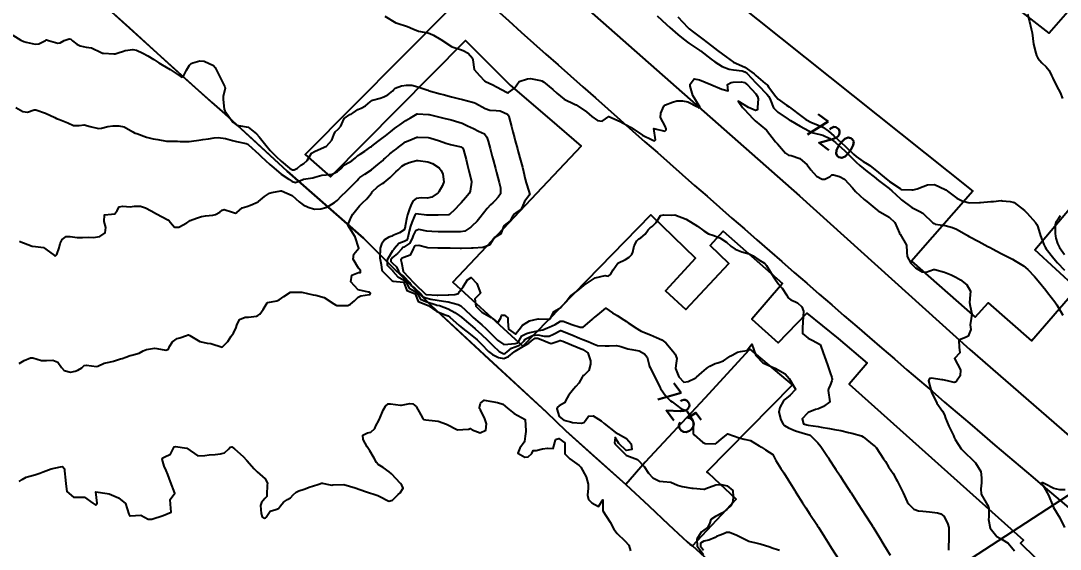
# Model space of a CAD drawing. Header units: metres. Extents: x 286371 to 293043, y 7462578 to 7466404.
# Drawn here: x 290455.2 to 290639.6, y 7463361.3 to 7463455.1 of the extents above; entities that cross this region are included whole.
import ezdxf
from ezdxf.enums import TextEntityAlignment as Align

# ---------------------------------------------------------------- set-up
doc = ezdxf.new("R2010")
doc.units = ezdxf.units.M
doc.header["$MEASUREMENT"] = 0
doc.linetypes.add('CONTINUO', pattern=[0])
for name, color, linetype in [('Cemitério', 206, 'Continuous'), ('Cotas', 45, 'Continuous'), ('Curvas de Nivel 1m', 11, 'Continuous'), ('Curvas de Nivel 5m', 15, 'Continuous'), ('Edificações', 30, 'Continuous'), ('TEXTO', 45, 'Continuous'), ('Vias primárias', 230, 'Continuous')]:
    doc.layers.add(name, color=color, linetype=linetype)
doc.styles.add('Style-STANDARD', font='STANDARD.shx')

msp = doc.modelspace()

# ---------------------------------------------------------------- linework, layer by layer
at = {"layer": 'Cemitério'}
msp.add_lwpolyline([(290468.84, 7463458.88), (290474.42, 7463453.8), (290480, 7463448.73), (290480, 7463448.73), (290483.34, 7463445.71), (290486.68, 7463442.7), (290489.01, 7463440.63), (290491.34, 7463438.57), (290496.9, 7463433.46), (290502.45, 7463428.34), (290509.21, 7463422.42), (290515.97, 7463416.5), (290528.04, 7463404.46), (290538.24, 7463395.02), (290548.44, 7463385.59), (290550.17, 7463383.93), (290551.9, 7463382.26), (290557.21, 7463377.51), (290562.52, 7463372.75), (290566.59, 7463368.98), (290570.13, 7463365.66), (290572.66, 7463363.3), (290573.43, 7463362.58), (290573.88, 7463362.16), (290574.35, 7463361.86), (290582.63, 7463354.27)], dxfattribs=at)
at = {"layer": 'Curvas de Nivel 1m', "flags": 128}
for points, elevation in [([(290519.79, 7463455.87), (290521.69, 7463454.72), (290521.77, 7463454.68), (290521.94, 7463454.63), (290523.76, 7463454.04), (290524.74, 7463453.61), (290525.75, 7463453.22), (290527.39, 7463452.9), (290527.74, 7463452.82), (290528.37, 7463452.53), (290529.72, 7463451.71), (290531.61, 7463450.49), (290531.7, 7463450.44), (290533.18, 7463449.94), (290533.69, 7463449.77), (290534.58, 7463449.33), (290535.31, 7463448.42), (290535.4, 7463448.15), (290535.64, 7463446.41), (290536.54, 7463445.32), (290537.43, 7463444.39), (290537.55, 7463444.32), (290537.61, 7463444.3), (290538.95, 7463443.72), (290539.6, 7463443.33), (290541.47, 7463442.33), (290541.58, 7463442.29), (290541.61, 7463442.29), (290541.7, 7463442.32), (290542.79, 7463443.11), (290543.61, 7463444.29), (290545.11, 7463444.78), (290545.62, 7463444.82), (290547.4, 7463444.45), (290547.62, 7463444.39), (290547.94, 7463444.23), (290549.59, 7463442.89), (290550.3, 7463442.19), (290551.57, 7463441.17), (290553.43, 7463440.27), (290553.56, 7463440.22), (290553.72, 7463440.14), (290555.54, 7463438.91), (290556.48, 7463438.1), (290557.5, 7463437.39), (290558.32, 7463437.26), (290559.51, 7463438.05), (290561.5, 7463437.19), (290563.23, 7463436.26), (290563.49, 7463436.11), (290563.65, 7463435.99), (290565.47, 7463434.78), (290567.21, 7463433.94), (290567.45, 7463433.82), (290567.65, 7463433.73), (290567.8, 7463433.93), (290567.48, 7463435.93), (290569.48, 7463435.45), (290569.69, 7463435.69), (290569.67, 7463435.9), (290569.49, 7463436.38), (290568.71, 7463437.92), (290568.77, 7463438.67), (290569.25, 7463439.91), (290569.37, 7463440.08), (290569.55, 7463440.15), (290570.81, 7463440.63), (290571.56, 7463440.88), (290572.59, 7463440.88), (290573.56, 7463440.65), (290575.25, 7463439.81), (290575.41, 7463439.67), (290575.54, 7463439.6), (290575.65, 7463439.7), (290575.64, 7463439.8), (290575.55, 7463439.96), (290574.44, 7463441.82), (290573.96, 7463443.47), (290573.97, 7463443.83), (290574.69, 7463444.74), (290575.62, 7463444.58), (290577.6, 7463443.77), (290579.59, 7463442.91), (290580.7, 7463442.62), (290580.58, 7463443.73), (290581.23, 7463444.1), (290581.61, 7463444.15), (290583.06, 7463444.24), (290583.61, 7463444.11), (290584.14, 7463443.68), (290585.58, 7463442.11), (290585.91, 7463441.65), (290585.99, 7463441.22), (290585.89, 7463439.65), (290585.91, 7463439.28), (290585.54, 7463439.11), (290584.3, 7463439.67), (290583.55, 7463440.15), (290582.46, 7463440.8), (290583.24, 7463439.69), (290583.54, 7463439.37), (290585.15, 7463437.66), (290585.51, 7463437.33), (290587.48, 7463435.62), (290589.12, 7463433.6), (290589.45, 7463433.2), (290590.88, 7463431.57), (290591.42, 7463431.22), (290591.85, 7463431.12), (290593.41, 7463430.64), (290594.7, 7463429.51), (290595.38, 7463428.6), (290596.35, 7463427.49), (290597.35, 7463426.94), (290597.86, 7463426.95), (290598.77, 7463427.45), (290599.1, 7463427.71), (290599.36, 7463427.72), (290600.48, 7463427.43), (290601.35, 7463426.92), (290602.74, 7463425.39), (290603.31, 7463424.76), (290604.84, 7463423.36), (290605.29, 7463422.98), (290607.07, 7463421.52), (290607.26, 7463421.37), (290607.33, 7463421.32), (290609.25, 7463420.21), (290610.28, 7463419.28), (290611.1, 7463417.37), (290611.13, 7463417.27), (290611.2, 7463417.16), (290612.35, 7463415.25), (290612.39, 7463414.02), (290612.48, 7463413.24), (290613.13, 7463412.04), (290613.93, 7463411.22), (290615.1, 7463410.53), (290615.86, 7463410.43), (290617.11, 7463410.91), (290617.35, 7463410.93), (290619.1, 7463410.44), (290620.27, 7463409.96), (290621.09, 7463409.55), (290621.91, 7463409.1), (290623.06, 7463408.18), (290623.68, 7463407.07), (290623.67, 7463406.44), (290623.52, 7463405.08), (290623.66, 7463404.42), (290623.97, 7463403.07), (290623.81, 7463402.24), (290623.65, 7463401.07), (290623.76, 7463400.26), (290623.3, 7463399.08), (290623.07, 7463398.94), (290622.92, 7463398.9), (290621.65, 7463398.36), (290621.72, 7463397.1), (290621.83, 7463396.15), (290620.86, 7463395.11), (290621.9, 7463393.1), (290621.85, 7463392.07), (290621.19, 7463391.11), (290620.99, 7463390.92), (290620.8, 7463390.87), (290619.64, 7463391.13), (290618.81, 7463391.31), (290618.61, 7463391.34), (290616.81, 7463391.6), (290616.41, 7463391.58), (290616.25, 7463391.18), (290616.77, 7463389.17), (290617.73, 7463387.16), (290618.72, 7463385.74), (290619.06, 7463385.14), (290619.29, 7463384.55), (290619.86, 7463383.13), (290620.66, 7463381.43), (290620.82, 7463381.11), (290621.01, 7463380.75), (290622.07, 7463379.09), (290622.62, 7463378.49), (290624.13, 7463377.06), (290624.58, 7463376.59), (290625.53, 7463375.04), (290625.63, 7463373.95), (290625.63, 7463373.04), (290625.55, 7463372), (290625.61, 7463371.04), (290626.47, 7463369.52), (290626.8, 7463369.02), (290626.98, 7463368.49), (290626.93, 7463367.02), (290626.89, 7463366.56), (290627.17, 7463365.01), (290628.38, 7463363.54), (290629.33, 7463362.98), (290630.36, 7463362.31), (290631.49, 7463360.95)], 722), ([(290568.09, 7463455.92), (290569.77, 7463454.39), (290570.35, 7463453.89), (290571.75, 7463452.64), (290572.68, 7463451.85), (290573.72, 7463451.09), (290575.67, 7463449.8), (290575.7, 7463449.78), (290575.79, 7463449.72), (290577.67, 7463448.25), (290578.3, 7463447.76), (290579.65, 7463446.93), (290580.88, 7463446.49), (290581.64, 7463446.34), (290583.18, 7463446.16), (290583.64, 7463445.99), (290584.05, 7463445.68), (290585.61, 7463444.06), (290586.01, 7463443.65), (290587.58, 7463442.02), (290587.9, 7463441.62), (290588.23, 7463440.95), (290588.77, 7463439.61), (290589.53, 7463438.83), (290591.36, 7463437.57), (290591.51, 7463437.47), (290591.73, 7463437.34), (290593.5, 7463436.34), (290595.02, 7463435.51), (290595.48, 7463435.29), (290595.8, 7463435.18), (290597.47, 7463434.73), (290598.74, 7463434.18), (290599.46, 7463433.69), (290599.76, 7463433.44), (290601.43, 7463431.98), (290602.02, 7463431.41), (290603.39, 7463429.99), (290604.07, 7463429.37), (290605.37, 7463428.33), (290606.6, 7463427.34), (290607.35, 7463426.73), (290609.28, 7463425.3), (290609.32, 7463425.26), (290609.73, 7463424.88), (290611.3, 7463423.43), (290611.48, 7463423.26), (290613.27, 7463421.89), (290614.73, 7463421.21), (290615.26, 7463420.94), (290617.03, 7463419.18), (290617.23, 7463419.05), (290617.41, 7463418.99), (290619.23, 7463418.73), (290620.48, 7463418.38), (290621.22, 7463418.06), (290622.97, 7463417.08), (290623.11, 7463416.98), (290623.2, 7463416.93), (290623.49, 7463416.78), (290625.19, 7463415.87), (290626.77, 7463415.02), (290627.17, 7463414.8), (290627.62, 7463414.56), (290629.16, 7463413.74), (290630.68, 7463412.96), (290631.13, 7463412.72), (290631.62, 7463412.46), (290633.11, 7463411.54), (290633.89, 7463410.91), (290635.09, 7463409.67), (290635.72, 7463408.88), (290637.05, 7463407.26), (290637.39, 7463406.86), (290638.69, 7463405.16), (290638.91, 7463404.84), (290639.01, 7463404.63), (290640.1, 7463402.82)], 721), ([(290633.8, 7463456.25), (290634.19, 7463454.91), (290634.49, 7463453.64), (290634.62, 7463452.91), (290634.74, 7463451.9), (290634.9, 7463450.9), (290635.3, 7463449.3), (290635.42, 7463448.9), (290635.68, 7463448.43), (290636.37, 7463447.59), (290637.12, 7463446.87), (290637.64, 7463446.21), (290638.09, 7463445.32), (290638.31, 7463444.85), (290638.76, 7463443.99), (290639.35, 7463442.84), (290639.59, 7463442.33), (290640.03, 7463441.29)], 719), ([(290453.74, 7463452.48), (290455.17, 7463451.65), (290455.72, 7463451.4), (290456.1, 7463451.26), (290457.71, 7463450.89), (290458.37, 7463450.95), (290459.52, 7463451.59), (290459.64, 7463451.67), (290459.73, 7463451.68), (290460.09, 7463451.58), (290461.71, 7463451.07), (290462.11, 7463451.15), (290462.85, 7463451.54), (290463.73, 7463451.86), (290464.02, 7463451.81), (290464.35, 7463451.51), (290465.11, 7463450.9), (290465.7, 7463450.61), (290466.77, 7463450.39), (290467.7, 7463450.27), (290469.42, 7463449.43), (290469.68, 7463449.32), (290469.81, 7463449.3), (290471.68, 7463449.18), (290471.88, 7463449.19), (290472.45, 7463449.38), (290473.37, 7463449.69), (290473.69, 7463449.78), (290475.05, 7463449.99), (290475.69, 7463449.83), (290476.79, 7463449.32), (290477.68, 7463448.84), (290478.78, 7463448.17), (290479.66, 7463447.62), (290480.24, 7463447.27), (290481.64, 7463446.41), (290483.45, 7463445.22), (290483.62, 7463445.11), (290483.79, 7463445.05), (290484, 7463445.21), (290484.57, 7463446.27), (290485.12, 7463447.19), (290485.39, 7463447.46), (290485.66, 7463447.6), (290486.9, 7463447.93), (290487.67, 7463447.91), (290489.36, 7463447.13), (290489.65, 7463446.77), (290490.5, 7463445.11), (290491.38, 7463443.32), (290491.42, 7463443.1), (290491.04, 7463441.64), (290491.04, 7463441.1), (290491.26, 7463439.38), (290491.37, 7463439.1), (290491.53, 7463438.84), (290492.81, 7463437.07), (290493.5, 7463436.55), (290494.16, 7463436.39), (290495.49, 7463436.17), (290497, 7463435.01), (290497.46, 7463434.46), (290498.64, 7463432.99), (290499.42, 7463432.05), (290500.47, 7463430.96), (290501.39, 7463430.15), (290502.86, 7463428.92), (290503.37, 7463428.61), (290503.68, 7463428.59), (290504.24, 7463428.9), (290504.85, 7463429.43), (290505.39, 7463429.75), (290505.99, 7463430.28), (290506.33, 7463430.87), (290506.73, 7463431.55), (290507.42, 7463431.93), (290509.43, 7463432.81), (290510.37, 7463433.88), (290510.73, 7463434.8), (290510.93, 7463435.33), (290511.48, 7463435.82), (290511.94, 7463436.33), (290512.1, 7463436.78), (290512.54, 7463437.73), (290513.52, 7463438.41), (290513.76, 7463438.51), (290514.15, 7463438.75), (290514.96, 7463439.3), (290515.54, 7463439.57), (290516.31, 7463439.95), (290517.17, 7463440.7), (290517.37, 7463440.89), (290517.56, 7463440.97), (290518.91, 7463441.33), (290519.57, 7463441.55), (290520.3, 7463441.93), (290521.18, 7463442.64), (290521.36, 7463442.86), (290521.59, 7463443.08), (290522.71, 7463443.5), (290523.6, 7463443.66), (290524.57, 7463443.61), (290525.6, 7463443.36), (290527.42, 7463442.72), (290527.59, 7463442.64), (290527.88, 7463442.54), (290529.58, 7463442.1), (290530.12, 7463441.96), (290531.57, 7463441.59), (290532.75, 7463441.28), (290533.56, 7463441.08), (290535.34, 7463440.64), (290535.56, 7463440.57), (290535.85, 7463440.42), (290537.54, 7463439.49), (290538.38, 7463439.22), (290539.54, 7463439.14), (290540.23, 7463439.05), (290541.53, 7463438.48), (290541.67, 7463438.32), (290541.78, 7463438.06), (290542.23, 7463436.31), (290542.49, 7463435.33), (290542.75, 7463434.31), (290542.9, 7463433.75), (290543.29, 7463432.31), (290543.42, 7463431.81), (290543.85, 7463430.3), (290544.17, 7463429.08), (290544.35, 7463428.29), (290544.68, 7463426.95), (290544.86, 7463426.28), (290545.31, 7463424.8), (290545.46, 7463424.42), (290545.47, 7463424.27), (290545.43, 7463424.15), (290545.3, 7463424.01), (290544.56, 7463423.01), (290544.25, 7463422.29), (290543.96, 7463421.6), (290543.26, 7463421.13), (290542.76, 7463420.8), (290542.42, 7463420.32), (290542.01, 7463419.55), (290541.22, 7463418.97), (290540.9, 7463418.66), (290540.77, 7463418.34), (290540.33, 7463417.22), (290539.19, 7463416.51), (290539.1, 7463416.46), (290539.03, 7463416.37), (290538.32, 7463415.23), (290537.16, 7463414.8), (290535.45, 7463414.72), (290535.16, 7463414.7), (290533.36, 7463414.65), (290533.16, 7463414.66), (290531.36, 7463414.68), (290531.16, 7463414.69), (290529.36, 7463414.71), (290529.16, 7463414.72), (290527.39, 7463414.77), (290527.16, 7463414.8), (290525.77, 7463415.17), (290525.16, 7463415.09), (290524.92, 7463414.82), (290524.78, 7463414.58), (290524.25, 7463413.48), (290523.13, 7463413.06), (290522.83, 7463412.91), (290522.6, 7463412.61), (290522.69, 7463412.18), (290523.01, 7463410.61), (290523.04, 7463410.55), (290523.09, 7463410.5), (290524.84, 7463408.58), (290524.95, 7463408.46), (290525.06, 7463408.35), (290526.98, 7463406.55), (290527.01, 7463406.52), (290527.03, 7463406.51), (290527.08, 7463406.5), (290529.03, 7463406.38), (290529.17, 7463406.38), (290531.03, 7463406.39), (290531.13, 7463406.39), (290532.21, 7463406.47), (290532.81, 7463406.68), (290533.04, 7463406.99), (290533.68, 7463407.82), (290534.03, 7463408.44), (290534.41, 7463409.1), (290535.08, 7463409.48), (290536.11, 7463408.41), (290536.71, 7463406.73), (290536.42, 7463406.4), (290535.75, 7463405.69), (290535.94, 7463404.41), (290536.99, 7463403.32), (290538.62, 7463402.37), (290538.97, 7463402.14), (290539.84, 7463401.47), (290540.35, 7463402.34), (290540.49, 7463402.83), (290540.98, 7463402.82), (290541.62, 7463402.32), (290541.62, 7463401.66), (290541.73, 7463400.32), (290542.93, 7463399.45), (290543.32, 7463399.92), (290543.6, 7463400.29), (290544.18, 7463401.06), (290544.96, 7463401.5), (290545.45, 7463401.79), (290546.97, 7463402.18), (290547.03, 7463402.18), (290548.97, 7463402.09), (290549.06, 7463402.12), (290549.14, 7463402.21), (290549.75, 7463403.45), (290551, 7463404.18), (290551.93, 7463405.26), (290552.68, 7463406.16), (290552.84, 7463406.35), (290553.04, 7463406.5), (290554.01, 7463407.18), (290555.06, 7463408.05), (290555.1, 7463408.08), (290555.15, 7463408.12), (290557.08, 7463409.42), (290558.87, 7463409.84), (290559.09, 7463409.79), (290559.42, 7463409.72), (290559.84, 7463410.04), (290560.3, 7463410.84), (290561.12, 7463412.02), (290562.47, 7463412.67), (290563.14, 7463413.09), (290563.59, 7463413.55), (290563.75, 7463413.99), (290564.03, 7463415.12), (290564.46, 7463415.98), (290564.83, 7463416.33), (290565.19, 7463416.56), (290565.95, 7463417.21), (290566.51, 7463417.95), (290566.87, 7463418.29), (290567.22, 7463418.57), (290567.93, 7463419.23), (290568.32, 7463419.92), (290568.69, 7463420.47), (290569.25, 7463420.59), (290570.57, 7463420.57), (290571.25, 7463420.6), (290573.24, 7463419.84), (290575.23, 7463418.6), (290576.36, 7463417.8), (290577.2, 7463417.27), (290577.99, 7463416.99), (290579.19, 7463416.53), (290580.39, 7463415.74), (290581.16, 7463415.06), (290581.96, 7463414.52), (290583.15, 7463414.06), (290584.45, 7463413.67), (290585.14, 7463413.34), (290586.12, 7463412.64), (290587.12, 7463412.02), (290587.34, 7463411.85), (290587.51, 7463411.63), (290588.17, 7463410.55), (290588.73, 7463409.61), (290589.08, 7463409.07), (290589.71, 7463408.24), (290590.27, 7463407.59), (290591.04, 7463406.42), (290591.36, 7463405.9), (290591.83, 7463405.56), (290592.66, 7463405.19), (290593.02, 7463404.98), (290593.77, 7463404.3), (290594.07, 7463403.52), (290594.02, 7463402.56), (290593.95, 7463401.53), (290593.87, 7463400.61), (290593.91, 7463399.53), (290594.92, 7463398.71), (290595.71, 7463398.29), (290596.91, 7463397.66), (290597.01, 7463397.58), (290597.07, 7463397.48), (290597.55, 7463396.14), (290597.79, 7463395.47), (290598.31, 7463393.99), (290598.5, 7463393.46), (290598.82, 7463392.58), (290599.12, 7463391.76), (290599.17, 7463391.45), (290599.09, 7463391.16), (290598.79, 7463390.39), (290598.51, 7463389.73), (290598.45, 7463389.46), (290598.74, 7463387.45), (290597.61, 7463386.59), (290596.72, 7463386.21), (290596.18, 7463386.04), (290594.9, 7463385.51), (290594.79, 7463385.44), (290594.71, 7463385.35), (290593.84, 7463384.39), (290594.09, 7463383.52), (290594.68, 7463383.35), (290594.88, 7463383.31), (290596.68, 7463383.02), (290597.22, 7463382.94), (290598.67, 7463382.7), (290599.57, 7463382.54), (290600.67, 7463382.32), (290602.06, 7463382.01), (290602.66, 7463381.86), (290604.33, 7463381.37), (290604.65, 7463381.21), (290605.32, 7463380.68), (290606.63, 7463379.62), (290606.79, 7463379.49), (290606.96, 7463379.33), (290607.62, 7463378.33), (290608.29, 7463377.31), (290608.59, 7463376.83), (290609.17, 7463375.89), (290609.56, 7463375.28), (290609.96, 7463374.68), (290610.54, 7463373.72), (290610.7, 7463373.43), (290610.77, 7463373.27), (290611.35, 7463372.09), (290611.73, 7463371.25), (290612.47, 7463369.67), (290612.73, 7463369.24), (290613.62, 7463368.39), (290614.45, 7463368.08), (290615.25, 7463368), (290616.45, 7463367.91), (290617.87, 7463367.73), (290618.44, 7463367.57), (290619, 7463367.14), (290619.65, 7463365.89), (290619.83, 7463365.12), (290619.88, 7463363.63), (290619.87, 7463363.12), (290619.82, 7463361.65), (290619.78, 7463361.12)], 723), ([(290454.27, 7463439.66), (290455.52, 7463438.98), (290456.34, 7463438.82), (290457.53, 7463439.28), (290457.85, 7463439.28), (290459.52, 7463438.65), (290461.18, 7463437.89), (290461.51, 7463437.73), (290462.01, 7463437.55), (290463.5, 7463436.93), (290464.52, 7463436.48), (290465.49, 7463436.46), (290466.38, 7463436.6), (290467.49, 7463436.28), (290468.96, 7463435.97), (290469.48, 7463436.02), (290470.61, 7463436.3), (290471.49, 7463436.4), (290472.55, 7463436.44), (290473.49, 7463436.23), (290475.03, 7463435.34), (290475.32, 7463435.19), (290475.47, 7463435.14), (290475.73, 7463435.07), (290477.46, 7463434.41), (290478.63, 7463434.12), (290479.45, 7463433.96), (290480.99, 7463433.71), (290481.45, 7463433.7), (290482.98, 7463433.7), (290483.45, 7463433.66), (290485.01, 7463433.63), (290485.45, 7463433.69), (290486.73, 7463433.89), (290487.46, 7463434.01), (290488.48, 7463434.12), (290489.46, 7463434.27), (290490.21, 7463434.36), (290491.46, 7463434.16), (290492.71, 7463433.81), (290493.45, 7463433.64), (290495.18, 7463433.3), (290495.44, 7463433.16), (290495.58, 7463433.03), (290497.41, 7463431.4), (290497.83, 7463431), (290499.38, 7463429.54), (290500.04, 7463428.96), (290501.36, 7463427.85), (290502.72, 7463426.92), (290503.34, 7463426.56), (290503.92, 7463426.33), (290505.21, 7463426.89), (290505.31, 7463426.92), (290505.34, 7463426.92), (290507, 7463427.21), (290507.35, 7463427.33), (290508.56, 7463427.63), (290509.36, 7463427.7), (290510.41, 7463427.85), (290511.37, 7463428.28), (290511.93, 7463428.78), (290512.63, 7463429.52), (290513.39, 7463429.93), (290513.92, 7463430.23), (290514.54, 7463430.74), (290514.99, 7463431.15), (290515.41, 7463431.37), (290516.24, 7463431.89), (290517.28, 7463432.7), (290517.37, 7463432.77), (290517.44, 7463432.82), (290518.5, 7463433.63), (290519.46, 7463434.33), (290519.65, 7463434.47), (290519.89, 7463434.66), (290520.75, 7463435.37), (290521.48, 7463435.96), (290521.88, 7463436.24), (290522.42, 7463436.62), (290523.05, 7463437.07), (290523.51, 7463437.36), (290524.29, 7463437.81), (290525.52, 7463438.52), (290525.56, 7463438.53), (290527.52, 7463438.45), (290527.63, 7463438.44), (290529.52, 7463437.97), (290530.22, 7463437.8), (290531.51, 7463437.46), (290532.88, 7463437.08), (290533.5, 7463436.87), (290534.45, 7463436.44), (290535.49, 7463435.92), (290536.4, 7463435.49), (290537.47, 7463434.98), (290537.89, 7463434.39), (290538.12, 7463433.72), (290538.46, 7463432.38), (290538.82, 7463430.97), (290538.98, 7463430.37), (290539.38, 7463428.87), (290539.52, 7463428.36), (290539.57, 7463428.16), (290540.05, 7463426.35), (290540.28, 7463425.39), (290540.27, 7463424.35), (290539.9, 7463423.75), (290539.29, 7463423.12), (290538.9, 7463422.75), (290538.53, 7463422.38), (290537.92, 7463421.73), (290537.25, 7463420.94), (290537.01, 7463420.64), (290536.83, 7463420.4), (290536.12, 7463419.52), (290535.22, 7463418.6), (290535.13, 7463418.52), (290535.03, 7463418.43), (290533.93, 7463417.72), (290533.2, 7463417.58), (290532.09, 7463417.58), (290531.2, 7463417.59), (290530.1, 7463417.6), (290529.2, 7463417.62), (290528.08, 7463417.65), (290527.2, 7463417.72), (290525.78, 7463417.99), (290525.2, 7463417.77), (290524.81, 7463416.96), (290524.7, 7463416.58), (290524.17, 7463415.58), (290523.16, 7463414.89), (290522.97, 7463414.79), (290522.79, 7463414.61), (290522.01, 7463413.75), (290521.13, 7463413.06), (290520.81, 7463412.64), (290520.81, 7463412.33), (290521.11, 7463412.03), (290521.84, 7463411.37), (290522.16, 7463410.62), (290522.55, 7463410.08), (290523.08, 7463409.71), (290524.12, 7463408.59), (290524.51, 7463408.04), (290525.05, 7463407.64), (290526.19, 7463406.56), (290526.56, 7463406.09), (290527.02, 7463405.86), (290527.9, 7463405.66), (290529.02, 7463405.46), (290530.19, 7463405.32), (290531.01, 7463405.18), (290532.79, 7463404.68), (290533.01, 7463404.59), (290533.22, 7463404.45), (290534.98, 7463402.85), (290535.45, 7463402.42), (290536.25, 7463401.69), (290536.95, 7463401.09), (290537.74, 7463400.38), (290538.93, 7463399.22), (290539.77, 7463398.35), (290540.9, 7463397.6), (290541.59, 7463397.64), (290542.9, 7463397.77), (290543.29, 7463397.91), (290543.6, 7463398.29), (290544.06, 7463399.15), (290544.93, 7463399.57), (290545.48, 7463399.72), (290546.94, 7463400.03), (290547.13, 7463400.06), (290547.8, 7463400.23), (290548.61, 7463400.56), (290548.95, 7463400.68), (290549.97, 7463401.18), (290550.96, 7463401.73), (290551.39, 7463401.75), (290552.95, 7463401.16), (290554.43, 7463400.65), (290554.94, 7463400.66), (290555.75, 7463401.31), (290556.64, 7463402.1), (290556.81, 7463402.25), (290556.97, 7463402.39), (290557.91, 7463403.15), (290558.99, 7463404.06), (290560.16, 7463403.22), (290560.97, 7463402.75), (290562.16, 7463402.01), (290562.64, 7463401.68), (290562.96, 7463401.46), (290564.48, 7463400.43), (290564.94, 7463400.13), (290565.28, 7463399.96), (290566.92, 7463399.31), (290567.97, 7463398.87), (290568.91, 7463398.42), (290569.62, 7463397.89), (290570.88, 7463396.42), (290571.28, 7463395.87), (290571.6, 7463395.12), (290571.38, 7463393.87), (290571.37, 7463393.33), (290571.95, 7463391.86), (290572.8, 7463390.93), (290573.61, 7463391.02), (290574.81, 7463391.61), (290574.94, 7463391.69), (290575.09, 7463391.81), (290576.01, 7463392.62), (290576.84, 7463393.36), (290577.08, 7463393.54), (290577.47, 7463393.78), (290578.41, 7463394.21), (290578.85, 7463394.32), (290579.88, 7463394.71), (290580.87, 7463395.41), (290581.06, 7463395.54), (290581.38, 7463395.72), (290582.35, 7463396.24), (290582.88, 7463396.34), (290584.03, 7463396.53), (290584.9, 7463397.66), (290585.59, 7463395.65), (290586.85, 7463394.33), (290588.43, 7463393.61), (290588.84, 7463393.49), (290589.03, 7463393.42), (290590.83, 7463392.37), (290591.5, 7463391.56), (290592.64, 7463389.69), (290592.61, 7463389.55), (290591.69, 7463388.63), (290590.75, 7463387.85), (290590.6, 7463387.72), (290590.5, 7463387.58), (290589.87, 7463386.44), (290589.69, 7463385.59), (290590.02, 7463384.26), (290590.37, 7463383.58), (290590.68, 7463383.24), (290591.43, 7463382.81), (290592.66, 7463382.25), (290594.44, 7463381.74), (290594.66, 7463381.69), (290595.23, 7463381.51), (290596.63, 7463380.16), (290597.15, 7463379.48), (290598.31, 7463377.75), (290598.5, 7463377.46), (290598.59, 7463377.31), (290599.8, 7463375.44), (290600.55, 7463374.28), (290601.11, 7463373.42), (290602.21, 7463371.69), (290602.41, 7463371.4), (290602.5, 7463371.25), (290603.71, 7463369.38), (290604.46, 7463368.22), (290605.01, 7463367.36), (290606.12, 7463365.63), (290606.31, 7463365.34), (290606.4, 7463365.18), (290607.57, 7463363.32), (290608.35, 7463362.03), (290608.78, 7463361.3), (290609.43, 7463360.19)], 724), ([(290454.84, 7463394.24), (290455.73, 7463394.76), (290456.86, 7463395.22), (290457.27, 7463395.21), (290458.85, 7463394.79), (290459.69, 7463394.74), (290460.85, 7463394.84), (290461.75, 7463394.45), (290462.39, 7463393.54), (290462.83, 7463392.97), (290463.98, 7463392.67), (290464.83, 7463392.89), (290465.26, 7463393.05), (290465.98, 7463393.48), (290466.42, 7463393.89), (290466.84, 7463393.95), (290468.6, 7463393.68), (290468.84, 7463393.74), (290469.96, 7463394.3), (290470.85, 7463394.46), (290471.6, 7463394.64), (290472.86, 7463395.05), (290473.12, 7463395.11), (290473.79, 7463395.36), (290474.59, 7463395.63), (290474.87, 7463395.69), (290476.15, 7463396.06), (290476.88, 7463396.45), (290477.47, 7463396.72), (290478.89, 7463396.94), (290479.27, 7463396.9), (290480.88, 7463396.57), (290481.34, 7463396.79), (290481.56, 7463397.24), (290482.05, 7463398.1), (290482.92, 7463398.66), (290483.35, 7463398.79), (290484.56, 7463399.2), (290484.83, 7463399.29), (290484.93, 7463399.29), (290485.17, 7463399.19), (290486.9, 7463398.16), (290488.22, 7463397.82), (290488.9, 7463397.76), (290490.88, 7463397.1), (290491.87, 7463398.12), (290492.46, 7463399.08), (290492.68, 7463399.32), (290492.92, 7463399.61), (290493.4, 7463400.6), (290493.52, 7463401.06), (290493.98, 7463402.03), (290494.97, 7463402.44), (290495.56, 7463402.44), (290496.97, 7463402.63), (290497.23, 7463402.74), (290497.55, 7463403), (290498.19, 7463403.79), (290498.88, 7463404.98), (290498.95, 7463405.04), (290499.02, 7463405.08), (290500.61, 7463405.35), (290501.02, 7463405.54), (290501.83, 7463406.13), (290503.04, 7463406.91), (290505.03, 7463406.88), (290507.03, 7463406.44), (290507.54, 7463406.33), (290509.02, 7463405.92), (290510.71, 7463404.8), (290511, 7463404.62), (290511.25, 7463404.54), (290513, 7463404.53), (290513.21, 7463404.55), (290513.67, 7463404.75), (290514.4, 7463405.36), (290515.02, 7463406.03), (290515.48, 7463406.27), (290517.03, 7463406.46), (290517.18, 7463406.56), (290517.22, 7463406.7), (290517.04, 7463406.89), (290516.84, 7463406.9), (290515.04, 7463407.33), (290513.72, 7463408.75), (290513.91, 7463409.92), (290515.09, 7463410.36), (290515.42, 7463410.4), (290515.44, 7463410.73), (290515.1, 7463411.17), (290514.17, 7463412.75), (290514.27, 7463413.62), (290515.16, 7463414.73), (290514.49, 7463416.74), (290513.22, 7463418.76), (290513.78, 7463420.22), (290514.06, 7463420.75), (290515.28, 7463422.22), (290515.79, 7463422.72), (290516.54, 7463423.46), (290517.31, 7463424.41), (290517.43, 7463424.58), (290517.53, 7463424.69), (290518.43, 7463425.57), (290519.34, 7463426.18), (290519.63, 7463426.37), (290520.02, 7463426.65), (290520.73, 7463427.27), (290521.36, 7463427.87), (290521.74, 7463428.26), (290522.11, 7463428.62), (290522.77, 7463429.23), (290523.39, 7463429.63), (290524.09, 7463429.9), (290525.4, 7463430.24), (290525.7, 7463430.27), (290527.4, 7463430.03), (290528.22, 7463429.71), (290529.38, 7463428.96), (290529.77, 7463428.51), (290530.04, 7463427.83), (290530.22, 7463426.5), (290530.02, 7463425.82), (290529.32, 7463424.68), (290529.25, 7463424.58), (290529.2, 7463424.52), (290528.11, 7463423.73), (290527.3, 7463423.56), (290526.24, 7463423.62), (290525.3, 7463423.53), (290524.78, 7463423.09), (290524.51, 7463422.59), (290524.16, 7463421.7), (290523.8, 7463420.6), (290523.69, 7463420.15), (290523.37, 7463418.6), (290523.35, 7463418.47), (290523.2, 7463417.93), (290522.37, 7463417.45), (290521.19, 7463416.94), (290521, 7463416.82), (290520.47, 7463416.65), (290519.68, 7463416.16), (290519.17, 7463415.43), (290518.97, 7463414.87), (290518.94, 7463414.68), (290518.89, 7463412.91), (290518.92, 7463412.68), (290519.11, 7463411.8), (290519.24, 7463410.82), (290519.3, 7463410.67), (290521.07, 7463408.91), (290521.26, 7463408.84), (290523.07, 7463408.69), (290523.14, 7463408.6), (290523.64, 7463407.2), (290525.04, 7463406.67), (290525.13, 7463406.57), (290525.68, 7463405.24), (290527.01, 7463404.69), (290527.46, 7463404.54), (290528.99, 7463403.45), (290530.65, 7463402.82), (290530.98, 7463402.7), (290531.31, 7463402.48), (290532.95, 7463400.97), (290533.23, 7463400.73), (290533.61, 7463400.44), (290534.93, 7463399.46), (290536.15, 7463398.41), (290536.9, 7463397.64), (290538.13, 7463396.38), (290538.88, 7463395.8), (290539.92, 7463395.29), (290540.86, 7463395.13), (290541.72, 7463395.47), (290542.7, 7463396.31), (290542.8, 7463396.38), (290542.88, 7463396.42), (290544.08, 7463397.1), (290544.9, 7463397.6), (290545.33, 7463397.85), (290545.8, 7463398.26), (290546.45, 7463398.71), (290546.91, 7463398.75), (290548.21, 7463398.22), (290548.9, 7463397.87), (290549.31, 7463397.79), (290550.52, 7463398.19), (290550.79, 7463398.3), (290550.91, 7463398.32), (290551.36, 7463398.18), (290552.89, 7463397.55), (290553.89, 7463397.14), (290554.88, 7463396.72), (290555.8, 7463396.11), (290556.26, 7463394.7), (290556.29, 7463394.1), (290555.96, 7463392.97), (290555.05, 7463392.12), (290554.91, 7463392.02), (290554.81, 7463391.83), (290554.17, 7463390.76), (290553.63, 7463390.14), (290553.23, 7463389.7), (290552.77, 7463389.1), (290552.36, 7463388.56), (290552.1, 7463388.16), (290551.64, 7463387.27), (290550.73, 7463386.72), (290550.43, 7463386.49), (290550.3, 7463386.19), (290550.7, 7463384.84), (290551.54, 7463384.17), (290552.69, 7463383.85), (290553.06, 7463383.78), (290554.69, 7463383.66), (290555.06, 7463383.75), (290555.37, 7463384.11), (290555.93, 7463384.88), (290556.71, 7463384.96), (290558.16, 7463384.07), (290558.69, 7463383.6), (290560.66, 7463382.03), (290562.65, 7463380.9), (290563.48, 7463379.99), (290563.62, 7463378.99), (290562.62, 7463378.77), (290561.31, 7463380.02), (290560.65, 7463381.09), (290560.52, 7463380.15), (290560.57, 7463380.04), (290560.63, 7463379.94), (290562.51, 7463378.01), (290562.6, 7463377.94), (290562.7, 7463377.91), (290564.59, 7463377.2), (290565.8, 7463375.96), (290566.55, 7463374.76), (290567.3, 7463373.93), (290568.53, 7463373.32), (290569.16, 7463373.27), (290570.52, 7463373.14), (290571.72, 7463372.66), (290572.51, 7463372.37), (290574.22, 7463372.12), (290574.51, 7463372.09), (290576.38, 7463371.93), (290576.51, 7463371.94), (290576.76, 7463372.04), (290578.52, 7463372.7), (290579.49, 7463372.77), (290580.52, 7463372.53), (290581.55, 7463371.71), (290581.59, 7463370.6), (290581.51, 7463369.71), (290581.19, 7463368.99), (290580.45, 7463368.31), (290579.68, 7463367.74), (290578.43, 7463367.09), (290577.64, 7463366.56), (290577.4, 7463365.78), (290577.05, 7463365.14), (290576.4, 7463364.65), (290575.92, 7463364.27), (290575.6, 7463363.81), (290575.13, 7463363.05), (290575.17, 7463361.81), (290576.33, 7463360.35)], 726), ([(290639.63, 7463420.46), (290639.24, 7463419.85), (290638.83, 7463419.24), (290638.76, 7463418.84), (290638.75, 7463417.3), (290638.77, 7463416.84), (290638.85, 7463416.5), (290639.17, 7463415.52), (290639.38, 7463415.05), (290639.51, 7463414.83), (290640.37, 7463413.6)], 719), ([(290454.87, 7463373.29), (290455.4, 7463373.64), (290456.12, 7463374.04), (290456.53, 7463374.17), (290457.66, 7463374.48), (290458.54, 7463374.77), (290459.15, 7463374.98), (290460.55, 7463375.56), (290462.2, 7463375.9), (290462.56, 7463375.94), (290462.89, 7463375.53), (290462.91, 7463375.17), (290463.08, 7463373.53), (290463.15, 7463372.89), (290463.3, 7463371.52), (290464.48, 7463370.49), (290465.48, 7463370.49), (290466.48, 7463370.48), (290467.95, 7463369.45), (290468.46, 7463369.09), (290468.65, 7463369.25), (290468.69, 7463369.44), (290468.49, 7463371.44), (290470.49, 7463371.16), (290470.81, 7463371.08), (290472.48, 7463370.4), (290473.75, 7463369.37), (290474.33, 7463367.46), (290474.37, 7463367.36), (290474.43, 7463367.25), (290474.59, 7463367.19), (290476.43, 7463367.32), (290477.73, 7463366.61), (290478.42, 7463366.57), (290480.43, 7463367.25), (290481.82, 7463367.86), (290481.71, 7463369.24), (290481.65, 7463370.07), (290482.49, 7463371.22), (290481.72, 7463373.24), (290481.26, 7463374.53), (290480.93, 7463375.25), (290480.57, 7463375.99), (290480.25, 7463377.26), (290480.36, 7463377.49), (290480.59, 7463377.6), (290481.71, 7463378.12), (290482.28, 7463379.23), (290482.4, 7463379.44), (290482.62, 7463379.52), (290484.61, 7463379.19), (290486.59, 7463377.83), (290487.82, 7463377.92), (290488.6, 7463378), (290489.64, 7463378.07), (290490.6, 7463378.2), (290491.32, 7463378.38), (290492.08, 7463379.08), (290492.33, 7463379.37), (290492.62, 7463379.41), (290493.09, 7463379.07), (290494.59, 7463377.71), (290495.26, 7463377.03), (290496.56, 7463375.52), (290497.11, 7463375.01), (290498.54, 7463373.78), (290498.91, 7463372.98), (290498.89, 7463372.61), (290498.84, 7463370.98), (290498.82, 7463370.64), (290498.48, 7463370.24), (290497.89, 7463369.56), (290497.72, 7463369), (290497.8, 7463367.62), (290497.99, 7463366.99), (290498.42, 7463366.76), (290498.57, 7463366.84), (290498.68, 7463366.98), (290499.41, 7463367.99), (290500.44, 7463368.31), (290500.89, 7463368.5), (290501.24, 7463368.94), (290501.78, 7463369.62), (290502.47, 7463370.07), (290502.99, 7463370.4), (290503.48, 7463370.91), (290504, 7463371.4), (290504.49, 7463371.61), (290505.44, 7463371.94), (290506.51, 7463372.34), (290506.91, 7463372.46), (290508.05, 7463372.84), (290508.52, 7463373), (290508.68, 7463373), (290509.46, 7463372.82), (290510.37, 7463372.65), (290510.51, 7463372.68), (290510.61, 7463372.7), (290512.51, 7463372.76), (290514.51, 7463372.16), (290515.35, 7463371.88), (290516.5, 7463371.45), (290518.32, 7463370.85), (290518.49, 7463370.79), (290518.78, 7463370.67), (290520.47, 7463369.82), (290521.14, 7463369.96), (290521.8, 7463370.62), (290522.12, 7463370.99), (290522.49, 7463371.3), (290523.01, 7463372.1), (290522.8, 7463372.61), (290522.52, 7463372.95), (290520.95, 7463374.64), (290520.55, 7463374.98), (290519.45, 7463375.78), (290518.57, 7463376.33), (290518.27, 7463376.68), (290517.87, 7463377.4), (290517.1, 7463378.7), (290516.62, 7463379.45), (290515.89, 7463380.72), (290515.84, 7463381.53), (290516.66, 7463381.9), (290517.3, 7463382.06), (290517.96, 7463382.69), (290518.19, 7463383.17), (290518.7, 7463384.13), (290518.87, 7463384.5), (290518.94, 7463384.67), (290519.46, 7463385.92), (290519.86, 7463386.66), (290520.34, 7463387.05), (290520.74, 7463387.09), (290522.53, 7463386.82), (290522.74, 7463386.82), (290524.22, 7463387.11), (290524.74, 7463387.05), (290525.31, 7463386.58), (290526.16, 7463385.11), (290526.45, 7463384.56), (290526.69, 7463384.3), (290527.03, 7463384.21), (290528.69, 7463384.07), (290529.23, 7463383.97), (290530.68, 7463383.49), (290532.66, 7463382.46), (290534.54, 7463382.56), (290534.67, 7463382.59), (290534.91, 7463382.67), (290535.24, 7463382.43), (290536.66, 7463381.9), (290537.68, 7463382.38), (290537.8, 7463383.5), (290537.49, 7463384.38), (290536.72, 7463386.02), (290536.59, 7463386.27), (290536.57, 7463386.4), (290536.74, 7463387.2), (290537.41, 7463387.72), (290538.74, 7463387.49), (290539.76, 7463387.33), (290540.73, 7463386.99), (290541.52, 7463386.32), (290542.71, 7463385.38), (290544.69, 7463384.27), (290544.77, 7463382.27), (290544.77, 7463382.17), (290544.65, 7463381.34), (290544.52, 7463380.4), (290544.47, 7463380.28), (290543.73, 7463379.18), (290543.39, 7463378.29), (290544.59, 7463377.59), (290545.18, 7463377.68), (290545.86, 7463378.26), (290546.08, 7463378.79), (290546.61, 7463378.78), (290547.77, 7463379.07), (290548.62, 7463379.18), (290549.64, 7463379.17), (290549.91, 7463380.2), (290550.08, 7463380.75), (290550.65, 7463380.92), (290551.7, 7463380.17), (290551.73, 7463379.05), (290551.72, 7463378.17), (290552.59, 7463377.3), (290554.28, 7463376.13), (290554.57, 7463375.83), (290555.47, 7463374.11), (290555.84, 7463372.79), (290555.85, 7463372.1), (290555.71, 7463370.88), (290555.9, 7463370.1), (290556.47, 7463369.5), (290557.69, 7463368.84), (290558.47, 7463370.06), (290558.44, 7463368.06), (290559.75, 7463366.04), (290560.4, 7463364.81), (290560.97, 7463364.03), (290562.37, 7463362.77), (290563.07, 7463361.99), (290563.37, 7463360.96)], 727), ([(290640.51, 7463371.81), (290639.54, 7463371.8), (290638.51, 7463372.02), (290636.87, 7463372.87), (290636.53, 7463373.03), (290636.38, 7463373.02), (290636.39, 7463372.88), (290636.52, 7463372.63), (290637.56, 7463370.86), (290638.32, 7463368.99), (290638.37, 7463368.85), (290638.46, 7463368.66), (290639.57, 7463366.83), (290640.41, 7463365.14)], 721)]:
    msp.add_lwpolyline(points, dxfattribs=dict(at, elevation=elevation))
at = {"layer": 'Curvas de Nivel 5m', "flags": 128}
for points, elevation in [([(290571.79, 7463455.75), (290573.52, 7463453.84), (290573.76, 7463453.62), (290574.52, 7463453.05), (290575.74, 7463452.15), (290576.2, 7463451.8), (290577.71, 7463450.63), (290578.83, 7463449.76), (290579.68, 7463449.11), (290581.66, 7463447.71), (290583.65, 7463446.81), (290585.3, 7463445.66), (290585.63, 7463445.37), (290587.29, 7463443.95), (290587.61, 7463443.69), (290587.67, 7463443.62), (290587.88, 7463443.34), (290589.18, 7463441.6), (290589.57, 7463441.17), (290591.03, 7463440.09), (290591.55, 7463439.76), (290591.82, 7463439.56), (290593.52, 7463438.24), (290594.5, 7463437.52), (290595.51, 7463436.98), (290596.28, 7463436.71), (290597.49, 7463436.19), (290598.5, 7463435.46), (290599.47, 7463434.64), (290600.8, 7463433.42), (290601.45, 7463432.82), (290602.95, 7463431.39), (290603.41, 7463430.98), (290604.66, 7463430.1), (290605.39, 7463429.65), (290605.82, 7463429.35), (290607.37, 7463428.14), (290608.36, 7463427.31), (290609.34, 7463426.53), (290611.21, 7463425.27), (290611.32, 7463425.19), (290611.45, 7463425.13), (290613.32, 7463425.04), (290613.51, 7463425.05), (290614.26, 7463425.22), (290615.33, 7463425.62), (290616.06, 7463425.92), (290617.34, 7463426.01), (290619.18, 7463425.14), (290619.32, 7463425.04), (290619.63, 7463424.81), (290621.3, 7463423.58), (290622.25, 7463423.09), (290623.29, 7463422.79), (290623.61, 7463422.75), (290625.29, 7463422.82), (290625.5, 7463422.83), (290627.29, 7463422.96), (290627.35, 7463422.96), (290627.81, 7463423.01), (290629.14, 7463423.14), (290629.3, 7463423.13), (290630.73, 7463422.96), (290631.29, 7463422.87), (290631.47, 7463422.78), (290633.27, 7463421.41), (290633.79, 7463420.92), (290635.24, 7463419.25), (290635.49, 7463418.89), (290635.63, 7463418.49), (290636.13, 7463416.88), (290636.7, 7463415.34), (290636.94, 7463414.87), (290637.16, 7463414.56), (290638.49, 7463412.84), (290639.12, 7463412.07), (290640.39, 7463410.82)], 720), ([(290454.9, 7463415.92), (290455.18, 7463415.84), (290455.63, 7463415.64), (290457.16, 7463415.05), (290457.78, 7463414.99), (290459.16, 7463414.81), (290460.91, 7463413.56), (290461.13, 7463413.38), (290461.34, 7463413.34), (290461.54, 7463413.55), (290461.96, 7463414.74), (290462.16, 7463415.54), (290462.48, 7463416.23), (290463.19, 7463416.76), (290463.91, 7463416.8), (290465.18, 7463416.58), (290466.1, 7463416.57), (290467.18, 7463416.63), (290468.01, 7463416.62), (290469.18, 7463416.8), (290470.14, 7463417.42), (290470.26, 7463418.37), (290469.92, 7463419.42), (290470.03, 7463420.64), (290471.24, 7463420.71), (290471.84, 7463420.8), (290472.24, 7463421.39), (290472.64, 7463422.01), (290473.27, 7463422.14), (290474.56, 7463422.06), (290475.27, 7463422.14), (290476.41, 7463422.18), (290477.26, 7463421.86), (290478.31, 7463421.3), (290479.25, 7463420.81), (290480.22, 7463420.29), (290481.23, 7463419.71), (290481.51, 7463419.53), (290481.74, 7463419.24), (290482.43, 7463418.45), (290483.21, 7463418.43), (290484.63, 7463419.19), (290484.96, 7463419.46), (290485.23, 7463419.62), (290486.36, 7463420.04), (290487.24, 7463420.33), (290487.93, 7463420.45), (290489.25, 7463420.57), (290489.7, 7463420.66), (290490.48, 7463421.11), (290490.92, 7463421.43), (290491.26, 7463421.54), (290492.75, 7463421.07), (290493.25, 7463420.93), (290493.36, 7463420.96), (290493.48, 7463421.06), (290494.45, 7463421.87), (290495.27, 7463422.1), (290495.93, 7463422.36), (290497.28, 7463422.95), (290497.32, 7463422.97), (290497.36, 7463423), (290498.4, 7463423.89), (290499.31, 7463424.44), (290499.72, 7463424.56), (290501.31, 7463424.85), (290501.4, 7463424.85), (290503.3, 7463424.04), (290504.57, 7463422.9), (290505.28, 7463422.38), (290506.15, 7463421.99), (290507.27, 7463421.65), (290508.43, 7463421.67), (290509.27, 7463421.94), (290509.89, 7463422.2), (290510.83, 7463422.8), (290511.08, 7463423), (290511.29, 7463423.19), (290512.09, 7463424), (290512.89, 7463424.77), (290513.32, 7463425.18), (290514.85, 7463426.73), (290515.09, 7463426.99), (290515.35, 7463427.23), (290516.21, 7463427.86), (290517.37, 7463428.62), (290517.42, 7463428.65), (290517.47, 7463428.69), (290518.51, 7463429.56), (290519.4, 7463430.29), (290519.59, 7463430.47), (290519.8, 7463430.66), (290520.64, 7463431.42), (290521.42, 7463432.03), (290521.77, 7463432.29), (290522.17, 7463432.62), (290522.87, 7463433.19), (290523.45, 7463433.55), (290524.18, 7463433.87), (290525.46, 7463434.38), (290525.63, 7463434.41), (290527.46, 7463434.32), (290527.73, 7463434.28), (290529.45, 7463433.78), (290530.58, 7463433.36), (290531.44, 7463433.08), (290533.22, 7463432.68), (290533.44, 7463432.58), (290533.58, 7463432.45), (290533.7, 7463432.18), (290534.17, 7463430.44), (290534.45, 7463429.38), (290534.69, 7463428.43), (290535.15, 7463426.62), (290535.16, 7463426.43), (290534.91, 7463424.83), (290534.72, 7463424.43), (290534.07, 7463423.66), (290533.28, 7463422.73), (290533.15, 7463422.58), (290533.04, 7463422.46), (290532.18, 7463421.55), (290531.25, 7463420.66), (290531.12, 7463420.61), (290529.24, 7463420.54), (290529.22, 7463420.54), (290527.24, 7463420.57), (290527.21, 7463420.58), (290525.26, 7463420.82), (290525.13, 7463420.7), (290525.08, 7463420.58), (290524.55, 7463419.26), (290524.34, 7463418.59), (290524.1, 7463417.69), (290523.87, 7463416.59), (290523.65, 7463416.13), (290523.17, 7463415.87), (290522.26, 7463415.52), (290521.48, 7463414.63), (290521.34, 7463414.44), (290521.15, 7463414.25), (290520.18, 7463412.65), (290520.17, 7463411.71), (290521.1, 7463410.76), (290521.16, 7463410.7), (290521.19, 7463410.64), (290522.06, 7463409.6), (290523.07, 7463409.11), (290523.55, 7463408.6), (290524.08, 7463407.62), (290525.04, 7463407.07), (290525.57, 7463406.57), (290526.12, 7463405.66), (290527.01, 7463405.22), (290528.89, 7463404.63), (290529.01, 7463404.6), (290529.45, 7463404.51), (290531, 7463403.95), (290532.17, 7463403.28), (290532.98, 7463402.73), (290533.34, 7463402.45), (290534.23, 7463401.7), (290534.95, 7463401.12), (290535.33, 7463400.8), (290535.78, 7463400.41), (290536.93, 7463399.38), (290537.97, 7463398.38), (290538.9, 7463397.42), (290540.08, 7463396.35), (290540.88, 7463395.96), (290541.17, 7463396.04), (290541.46, 7463396.33), (290542.24, 7463396.96), (290542.89, 7463397.16), (290543.68, 7463397.51), (290544.48, 7463398.28), (290544.68, 7463398.52), (290544.92, 7463398.68), (290545.99, 7463399.19), (290546.93, 7463399.3), (290548.05, 7463399.1), (290548.92, 7463399.11), (290549.69, 7463399.44), (290550.93, 7463400.09), (290551.02, 7463400.1), (290552.92, 7463399.32), (290554.29, 7463398.75), (290554.91, 7463398.5), (290555.83, 7463398.11), (290556.9, 7463397.65), (290557.53, 7463397.45), (290558.89, 7463397.37), (290559.57, 7463397.38), (290560.89, 7463397.4), (290561.66, 7463397.25), (290562.89, 7463396.84), (290563.6, 7463396.7), (290564.88, 7463396.45), (290565.86, 7463395.95), (290566.29, 7463395.37), (290566.66, 7463393.94), (290566.7, 7463393.8), (290566.84, 7463393.51), (290567.63, 7463391.92), (290568.03, 7463391.15), (290568.61, 7463389.91), (290568.67, 7463389.79), (290568.78, 7463389.61), (290569.5, 7463388.63), (290570.18, 7463387.89), (290570.48, 7463387.61), (290570.75, 7463387.4), (290572.32, 7463386.26), (290572.73, 7463386.06), (290573.37, 7463385.83), (290574.41, 7463384.11), (290574.46, 7463383.82), (290574.47, 7463382.01), (290574.48, 7463381.82), (290574.66, 7463381.55), (290576.13, 7463380.29), (290576.63, 7463380.05), (290578.42, 7463379.97), (290578.63, 7463380.06), (290579.51, 7463380.87), (290580.65, 7463381.72), (290582.64, 7463381.01), (290583.54, 7463380.79), (290584.64, 7463380.57), (290586.2, 7463379.64), (290586.62, 7463379.35), (290587.32, 7463378.92), (290588.6, 7463378.09), (290588.85, 7463377.6), (290589.15, 7463377.03), (290590.06, 7463375.58), (290590.55, 7463374.81), (290591.33, 7463373.56), (290592.51, 7463371.7), (290592.6, 7463371.54), (290592.79, 7463371.25), (290593.88, 7463369.52), (290594.46, 7463368.59), (290595.16, 7463367.5), (290596.42, 7463365.63), (290596.51, 7463365.48), (290596.7, 7463365.19), (290597.79, 7463363.46), (290598.37, 7463362.53), (290599.05, 7463361.44), (290600.31, 7463359.42)], 725), ([(290589.82, 7463361.05), (290588.35, 7463361.53), (290588.29, 7463361.55), (290588.1, 7463361.61), (290586.36, 7463362.15), (290585.69, 7463362.32), (290584.37, 7463362.65), (290583.66, 7463362.97), (290582.38, 7463363.63), (290582.24, 7463363.71), (290580.92, 7463364.25), (290580.39, 7463364.21), (290580.05, 7463364.08), (290579.26, 7463363.75), (290578.64, 7463363.5), (290578.38, 7463363.36), (290577.29, 7463362.86), (290576.37, 7463362.71), (290575.81, 7463362.35), (290575.81, 7463361.8), (290576.34, 7463361.1)], 725)]:
    msp.add_lwpolyline(points, dxfattribs=dict(at, elevation=elevation))
at = {"layer": 'Edificações'}
for points in [[(290564.62, 7463472.31), (290624.14, 7463424.8), (290613.59, 7463412.83), (290613.22, 7463412.4), (290624.51, 7463402.43), (290626.86, 7463404.99), (290634.55, 7463398.23), (290642.6, 7463407.56), (290635.14, 7463414.41), (290659.4, 7463443.11), (290640.95, 7463456.67), (290637.67, 7463452.84), (290587.51, 7463491.91)], [(290594.71, 7463343.18), (290574.35, 7463361.86), (290582.12, 7463370.17), (290577.24, 7463374.7), (290576.93, 7463374.98), (290592.13, 7463390.42), (290584.62, 7463396.75), (290584.45, 7463396.67), (290576.58, 7463388.08), (290565.97, 7463376.71), (290562.52, 7463372.75), (290551.9, 7463382.26), (290548.44, 7463385.59), (290528.04, 7463404.46), (290515.97, 7463416.5), (290502.45, 7463428.34), (290491.34, 7463438.57), (290486.68, 7463442.7), (290480, 7463448.73), (290468.84, 7463458.88)], [(290531.25, 7463457.1), (290505.65, 7463431.31), (290510.09, 7463427.38), (290534.08, 7463451.55), (290542.03, 7463443.63), (290548.98, 7463437.67), (290554.61, 7463432.81), (290531.83, 7463408.69), (290544.23, 7463397.32), (290566.99, 7463420.64), (290574.88, 7463412.95), (290569.58, 7463407.15), (290573.17, 7463403.79), (290580.81, 7463412), (290577.52, 7463415.19), (290579.82, 7463417.69), (290590.34, 7463408.44), (290584.88, 7463402.1), (290589.55, 7463397.89), (290594.67, 7463403.14), (290600.19, 7463398.66), (290605.34, 7463394.29), (290602.18, 7463390.57), (290633.13, 7463362.87), (290632.6, 7463362.36), (290635.18, 7463359.79)]]:
    msp.add_lwpolyline(points, dxfattribs=at)
at = {"layer": 'TEXTO', "linetype": 'CONTINUO'}
msp.add_polyline3d([(290537.49, 7463303.47, 0), (290721.06, 7463422.95, 0)], dxfattribs=at)
at = {"layer": 'Vias primárias'}
msp.add_lwpolyline([(290381.97, 7463595.54), (290474.32, 7463515.67, -0.007002), (290496.03, 7463496.36, 0.009342), (290636.98, 7463372.15, -0.011816), (290695.62, 7463319.95, 0.003116), (290781.82, 7463240.5), (290792.01, 7463231.68, -0.379815), (290793.21, 7463222.66, -0.061613), (290788.32, 7463217.06, 4.716762)], format="xyb", dxfattribs=at)
msp.add_lwpolyline([(290540.09, 7463470.95), (290593.37, 7463424), (290623.6, 7463396.7), (290660.2, 7463364.86)], dxfattribs=at)

# ---------------------------------------------------------------- texts
at = {"layer": 'Cotas', "style": 'Style-STANDARD'}
for s, rotation, p in [('720', 323.9131, (290598.88, 7463434.38, 720)), ('725', 306.6787, (290571.98, 7463386.18, 725))]:
    msp.add_text(s, height=4, rotation=rotation, dxfattribs=at).set_placement(p, align=Align.MIDDLE_CENTER)

doc.saveas('drawing.dxf')
